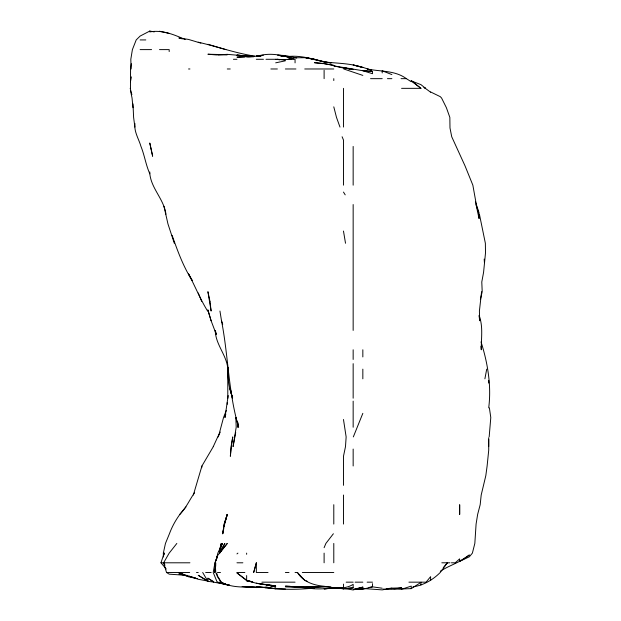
<?xml version="1.0" encoding="UTF-8"?>
<svg xmlns="http://www.w3.org/2000/svg" width="621" height="621" viewBox="0 0 621 621"><rect width="100%" height="100%" fill="white"/><g stroke="black" fill="none" stroke-linecap="round" stroke-linejoin="round"><path stroke-width="0.93" d="M134.889 127.072L133.608 117.392L132.987 103.831M225.803 414.036L224.965 417.56L227.806 398.193L227.752 367.205C228.047 377.405 228.342 387.869 232.642 397.308M130.449 88.345L130.573 68.978L131.326 63.691M134.951 123.556C133.88 131.714 138.801 138.91 140.967 146.44C144.569 155.366 145.857 165 149.816 173.795C151.369 188.768 163.983 199.248 165.947 214.222M164.068 554.879L164.185 553.117L163.339 553.117L163.416 556.99M479.412 214.222L485.366 243.269L485.506 252.949L483.58 272.316L481.787 281.996L482.207 291.684L480.359 299.601M231.33 446.608L230.36 456.288L231.066 446.608L232.766 436.92L231.462 445.723M489.162 436.92L490.792 417.56L489.387 407.873M481.585 291.684L479.404 311.043L479.699 320.731L479.14 316.283M201.724 467.729L201.934 465.975L213.329 446.608M227.806 398.193L228.21 395.554M223.801 528.471L222.706 533.75L224.235 524.07L227.278 514.382L224.709 524.07M222.706 533.75L224.251 524.07L227.278 514.398L224.235 524.07M215.184 568.96L214.594 572.484L215.658 562.797L215.79 564.559M215.487 567.198L215.782 565.444M484.892 378.826L486.717 369.146M130.449 81.7L131.419 76.895M219.981 549.593L221.239 543.437L219.283 551.355L221.767 543.437L220.284 548.716M224.165 526.709L224.523 524.947M163.339 553.117L165.458 543.437L169.432 533.75C173.096 523.79 178.832 514.739 186.005 506.938M235.701 432.519L233.061 446.608L236.197 427.24L235.856 417.56M216.155 560.126L217.847 553.117L222.419 543.437L220.416 548.716M256.326 562.797L253.671 572.484L256.372 562.797L256.326 572.484L268.039 572.484M216.566 559.172L217.598 555.539L214.936 562.797L213.213 572.484L217.179 582.164L226.401 584.501L213.702 582.164L207.911 578.205L207.911 581.357L213.593 582.048M218.367 436.92L223.521 417.56L226.254 410.512M201.934 465.975L193.341 495.022M166.242 569.022L160.955 562.797L164.185 553.117M362.835 413.345L353.318 436.92M324.108 547.706L325.878 543.437L333.384 533.75M213.282 446.608L217.598 437.192M217.699 436.92L220.276 432.084M219.694 553.117L224.833 543.437L219.57 553.117L227.278 543.437L217.598 555.57L215.153 562.797L215.774 572.484L217.598 576.94L221.115 582.164C234.831 589.632 251.101 585.851 266.013 587.691C281.173 589.671 296.566 589.779 311.781 588.25L309.142 588.087M187.581 575.442L169.184 574.153L166.529 572.484L163.626 562.797L169.184 553.117L176.838 543.437M179.803 514.382C186.083 508.094 189.483 499.866 194.528 492.787M443.239 567.726L447.353 562.797L440.25 572.484C432.845 579.89 423.483 585.339 413.012 586.861M236.958 553.909L237.921 553.117M440.297 571.25C449.666 565.11 460.743 562.3 469.352 554.972L459.664 561.361L469.352 556.781L472.387 553.117L474.832 543.437L476.09 524.07L477.65 514.382L480.18 504.702L481.197 495.022L485.816 475.655L487.12 465.975L488.711 450.31L488.711 439.295M402.54 588.941L411.249 588.623L420.937 582.382L420.937 585.044M154.218 31.904L149.816 31.05L140.129 36.065L136.209 39.93L132.397 49.61L130.814 59.29L131.093 68.978M295.06 572.484L297.436 572.484C303.133 581.908 313.737 585.308 324.108 586.263C333.857 587.831 344.251 590.028 353.155 584.353L353.155 587.885L343.475 588.995L337.312 587.769M393.823 588.964L401.57 589.275L411.249 586.1L411.249 588.623M355.794 588.762L362.835 589.244L362.835 587.109L353.155 589.95L343.475 588.382M362.835 589.244L372.522 586.845L382.202 588.219M354.032 589.236L362.835 587.109M275.693 62.83L285.373 60.819M401.57 589.275L401.57 587.846L391.882 588.157L382.202 589.88L363.805 588.568M368.998 587.458L372.522 586.845L372.522 583.662M260.727 55.812L256.326 56.558C268.482 52.319 281.46 54.656 293.298 58.762L285.373 56.387L278.332 55.378L285.373 56.387L280.971 55.991M401.57 587.846L391.882 589.337L383.173 589.104M338.189 587.784L324.108 588.871L335.55 587.823M354.032 589.329L362.835 588.141L355.794 588.607M263.366 55.238L256.326 56.1L261.169 55.921L236.958 57.155L244.705 56.907M386.604 588.661L391.882 588.157M185.198 39.573C174.159 34.621 162.128 29.676 149.816 31.904L149.816 31.05M291.622 59.065L288.191 59.29L295.06 57.776L304.74 57.706L314.366 59.29L325.87 62.519M291.311 59.065L285.373 59.585L275.693 59.344L285.373 59.88L276.958 59.29L279.768 59.857M321.204 586.558L314.42 586.923L324.108 586.566L304.74 587.031L296.993 586.542M348.311 588.134L353.155 587.885M266.013 587.194L256.326 587.575L242.244 586.55M248.579 56.822L253.422 56.759M295.06 586.698L296.815 586.829L285.373 586.721L296.993 587.024L285.373 586.154L290.217 586.286M303.77 587.381L295.06 587.357L303.77 587.381M140.129 39.93L145.803 39.93M140.129 49.61L151.586 49.61M159.496 49.61L169.184 49.61L169.184 51.574M233.403 59.29L236.958 59.29M256.326 59.29L263.436 59.29M266.013 59.29L275.693 59.29M291.039 59.29L295.06 59.29L295.06 62.876M188.543 68.978L189.933 68.978M227.278 68.978L230.244 68.978M270.857 68.978L277.37 68.978M285.373 68.978L295.93 68.978M304.74 68.978L333.788 68.978M370.551 78.657L382.202 78.657M387.442 78.657L391.882 78.657M401.042 78.657L406.382 78.657L411.249 81.731L411.249 80.59L420.937 88.345L401.57 88.345M160.955 562.797L189.917 562.797M236.958 562.797L242.858 562.797M441.826 562.797L449.984 562.797M451.413 562.797L455.247 562.797L459.664 558.861L459.664 561.601M166.529 572.484L189.677 572.484M196.484 572.484L198.231 572.484M205.683 572.484L211.171 572.484M217.428 572.484L220.486 572.484M236.958 572.484L244.884 572.484M285.373 572.484L289.021 572.484M302.311 572.484L333.788 572.484M219.166 582.164L221.169 582.164L227.278 585.067L217.598 582.164M261.891 582.164L295.06 582.164M346.207 582.164L353.155 582.164M355.119 582.164L362.835 582.164M367.143 582.164L372.522 582.164M408.921 582.164L420.937 582.164M421.139 582.164L426.084 582.164L430.617 576.653L430.617 580.526M288.276 56.511C303.079 54.889 316.811 60.765 331.148 62.985L324.108 61.898C337.071 63.443 350.36 63.125 362.835 67.549L353.155 64.995L362.835 67.309L371.731 70.367M306.673 587.45L314.42 587.513L304.74 587.862L295.06 586.977L330.884 586.923M227.278 584.803L229.211 584.835M356.058 588.84L362.835 588.972L356.058 588.7M266.013 587.699L256.326 586.736L275.693 588.778L285.373 588.964M255.355 587.117L242.244 586.503M277.626 55.176L285.373 55.533L296.706 58.001M253.686 56.441L236.958 55.486L253.686 56.542L236.958 55.09L253.422 56.62M253.422 56.573L227.278 54.345L217.598 54.865L227.278 54.718L207.911 54.221L216.713 54.966M334.758 587.769L340.564 588.095C329.495 587.761 318.379 590.284 307.379 587.792M250.162 581.062L246.646 580.798L252.794 581.993L246.646 580.604L236.958 572.911L246.646 580.161L246.646 575.551M362.835 70.709L372.522 71.5L372.522 73.705L362.835 70.732L333.788 65.896L343.475 68.062M246.646 55.975L253.686 56.573M362.835 70.584L372.522 71.5M227.278 584.656L229.04 584.827M323.223 63.676L314.42 62.69L324.108 63.521L333.788 65.399L324.108 63.769M339.951 587.769L343.475 588.172M266.89 584.726L275.693 587.055L266.013 584.664L275.693 585.898L256.326 583.259L246.646 580.604M345.377 68.326L350.151 68.978L343.475 67.689L353.155 69.599M265.128 584.54L256.326 583.259L275.693 586.472L269.53 585.324M182.388 574.441L178.864 573.858L188.543 576.435L178.864 572.484L188.543 576.808L197.346 578.625M266.013 587.016L275.693 588.778M351.377 68.978L353.155 69.304M266.013 584.664L267.767 584.99M314.42 59.29L304.74 57.435L324.108 61.805M198.231 42.181C217.086 46.567 235.39 53.103 254.563 56.115M159.496 31.221L169.184 33.41M217.598 582.451L226.401 584.524M182.427 38.929L178.864 37.935L188.543 39.441L200.87 43.136M225.819 49.61L207.911 44.27M195.592 578.05L188.543 576.024L198.231 579.269L207.911 581.062L198.231 575.287L207.911 581.357L202.687 572.484M343.77 68.978L362.835 75.405M371.637 70.367L367.236 68.978C380.3 71.733 395.018 70.235 406.382 78.657M297.436 572.484L304.74 580.379L307.209 581.272M391.882 74.582L382.202 70.81L382.202 72.936M430.617 91.955L440.297 96.674L441.578 98.025L446.39 107.705L449.845 117.392L449.984 127.934L451.731 136.76L464.997 165.807L472.853 185.167L476.33 204.534L479.032 212.801M424.166 87.476L430.617 92.218M424.027 87.476L425.571 88.345L420.937 84.635L411.249 80.893L420.937 88.345M207.911 578.205L213.709 581.667M343.475 192.075L345.198 194.854M192.083 280.343C183.203 266.487 177.544 250.775 172.118 235.343M192.184 280.382L188.543 273.9C195.064 286.234 200.257 299.206 207.593 311.043M218.041 576.746L221.169 582.164M163.626 562.797L165.015 565.219M342.101 136.76L343.475 140.02L343.475 185.167M198.231 292.965L201.685 301.364M211.101 320.731L207.911 310.042L211.101 320.731L216.356 334.618M339.982 127.072L336.489 117.392L333.788 106.835M475.391 201.895L476.33 204.534M230.251 389.39L231.175 392.03M219.943 311.043L221.503 320.731L222.722 324.247M174.299 243.269L167.949 223.902L163.967 206.296M216.698 573.354L217.598 575.97M130.208 88.345L131.869 94.648M481.019 341.853C487.741 363.021 491.529 385.781 488.711 407.873M479.032 315.39C483.363 326.351 481.104 338.329 481.298 349.778L480.988 346.254M216.294 333.78L215.254 330.411C215.471 344.624 226.898 355.228 227.86 369.146L227.752 367.283M229.941 388.505L232.495 398.193L230.414 389.39M343.475 231.051L345.517 243.269M130.449 90.433L132.048 98.025L132.972 107.705M343.475 419.486L346.138 436.92L345.493 446.608L343.475 456.288L343.475 485.335M221.503 320.731C228.427 356.027 228.318 392.635 238.635 427.24L237.897 422.839M236.159 417.56L236.29 419.315M237.269 421.077L237.711 427.24L237.703 422.396M484.194 259.112L484.419 262.636M227.496 363.332L227.604 365.272M488.711 380.37L488.711 383.087M488.711 437.712L488.711 446.608M362.835 349.778L362.835 356.943M362.835 369.146L362.835 378.826M353.155 146.44L353.155 185.167M353.155 204.534L353.155 330.411M353.155 349.778L353.155 359.458M353.155 363.658L353.155 398.193M353.155 401.135L353.155 427.24M353.155 449.061L353.155 465.975M343.475 88.345L343.475 127.072M343.475 495.022L343.475 524.07M343.475 584.089L343.475 588.995M333.788 78.657L333.788 80.559M333.788 504.702L333.788 524.07M333.788 543.437L333.788 562.797M324.108 70.282L324.108 78.657M324.108 553.117L324.108 562.797M246.646 553.117L246.646 554.312M227.278 402.447L227.278 404.255M149.816 172.017L149.816 173.795M253.422 56.495L246.646 56.783L253.422 56.48M314.42 588.025L306.673 587.551L314.42 588.025M303.863 587.365L301.216 587.163L303.863 587.365M479.032 214.222L476.059 204.534L479.032 218.538L479.032 214.222M152.626 156.119L149.816 143.156L152.626 156.119M209.968 301.364L207.911 291.684L211.124 311.043L209.968 301.364M459.672 514.382L459.664 504.702L459.664 514.382"/></g></svg>
